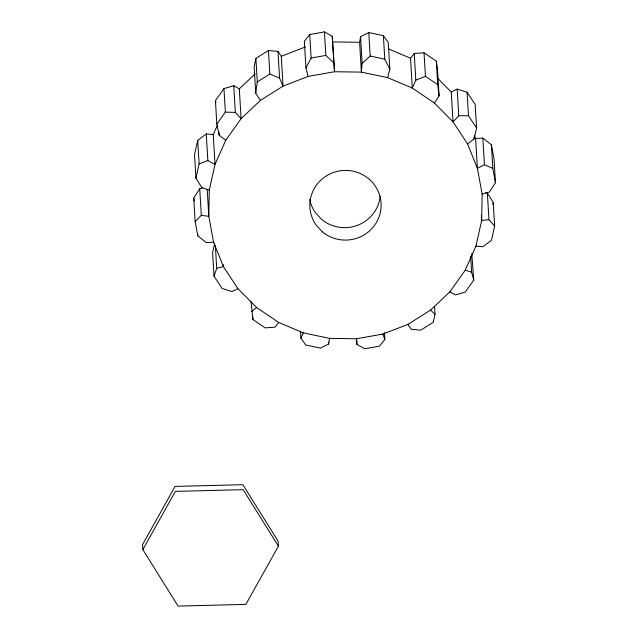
<?xml version="1.0" encoding="UTF-8"?>
<svg xmlns="http://www.w3.org/2000/svg" width="638" height="638" viewBox="0 0 638 638"><rect width="100%" height="100%" fill="white"/><g stroke="black" fill="none" stroke-linecap="round" stroke-linejoin="round"><path stroke-width="0.96" d="M482.153 194.167L489.458 191.99L495.447 182.675L492.799 168.312L484.433 164.756L477.391 168.336L467.55 143.917L453.028 121.85L434.366 102.997L412.292 88.068L387.649 77.645L361.387 72.126L334.511 71.727L308.058 76.456L283.049 86.13L260.432 100.389L241.084 118.676L225.748 140.288L215.014 164.397L209.296 190.076L208.809 216.338L213.571 242.177L223.404 266.596L237.934 288.655L256.596 307.508L278.67 322.437L303.313 332.861L329.575 338.379L356.451 338.786L382.904 334.057L407.913 324.375L430.53 310.124L449.878 291.837L465.214 270.225L475.948 246.116L481.666 220.437L482.153 194.167L477.391 168.336L475.613 138.502L474.52 135.79M360.574 36.669L362.153 63.345L361.387 72.126L359.617 42.299L360.574 36.669L368.78 32.562L383.382 35.632L388.255 42.491L389.842 69.159L387.649 77.645M260.432 100.389L255.734 93.132L257.281 81.943L255.878 58.425L268.454 50.498L277.985 51.431L281.27 56.303L283.049 86.13L279.572 78.107L277.985 51.431M300.522 331.274L300.937 338.188L305.809 345.046L320.412 348.109L328.618 344.01L329.575 338.379M255.878 58.425L254.147 66.456L255.734 93.132M434.574 306.32L435.044 314.223L433.306 322.254L420.737 330.181L411.199 329.248L407.913 324.375M217.215 125.638L213.244 134.562L206.273 133.932L197.724 140.392L194.542 154.667L195.938 178.185L201.823 187.676L209.296 190.076M195.938 178.185L199.12 163.91L197.724 140.392M492.823 204.399L493.246 202.493L487.36 193.003L485.494 192.405M493.246 202.493L494.649 226.011L491.467 240.287L482.918 246.746L475.948 246.116M214.703 243.493L212.614 252.656L214.017 276.174L222.088 288.44L232.017 291.59L237.934 288.655M467.55 143.917L474.066 139.012L476.57 128.023L475.174 104.504L467.096 92.239L457.175 89.089L451.257 92.024L453.028 121.85L458.754 115.757L457.175 89.089M214.017 276.174L216.705 268.335L215.357 245.614M300.937 338.188L303.313 332.861M414.229 53.472L415.816 80.149L412.292 88.068L410.521 58.241L414.229 53.472L424.039 52.834L436.312 61.128L437.501 69.207L439.088 95.883L434.366 102.997M308.058 76.456L305.937 67.899L311.129 58.042L309.733 34.532L324.439 31.9L332.238 36.246L334.511 71.727L332.238 36.246M142.848 549.597L175.378 491.388L243.158 489.673L278.407 546.176L245.869 604.385L178.09 606.1L142.848 549.597L142.553 544.629L175.083 486.411L242.863 484.705L278.112 541.207L278.407 546.176M213.571 242.177L206.337 242.599L197.788 235.885L195.14 221.514L193.737 198.003L199.726 188.689L202.469 187.867M225.748 140.288L219.169 135.192L216.832 124.123L215.437 100.613L223.962 88.594L233.755 85.731L239.314 88.841L241.084 118.676L235.334 112.408L233.755 85.731M216.832 124.123L225.358 112.113L223.962 88.594M471.769 253.788L473.755 280.066L465.23 292.084L455.436 294.947L449.878 291.837M278.67 322.437L274.954 327.206L265.153 327.844L252.879 319.55L251.101 301.591M309.733 34.532L304.358 41.231L305.937 67.899M384.419 332.534L384.834 339.448L379.458 346.147L364.753 348.779L356.945 344.432L356.451 338.786M195.14 221.514L201.313 215.357L199.726 188.689M239.314 88.841L255.072 73.944M362.153 63.345L370.176 56.08L368.78 32.562M251.683 311.472L256.596 307.508M257.281 81.943L269.85 74.016L279.572 78.107M415.816 80.149L425.434 76.353L437.708 84.647L439.088 95.883M281.27 56.303L305.363 46.981M199.12 163.91L207.852 160.609L215.014 164.397L213.244 134.562M216.705 268.335L223.404 266.596L223.292 264.603M311.129 58.042L325.835 55.418L333.826 62.915M494.649 226.011L488.947 219.679L481.666 220.437L481.371 215.461M475.613 138.502L482.854 138.079L491.404 144.794L494.051 159.165L495.447 182.675M458.754 115.757L468.499 115.757L476.57 128.023M332.741 41.893L359.617 42.299M225.358 112.113L235.334 112.408M201.313 215.357L208.809 216.338L207.214 189.494M370.176 56.08L384.778 59.151L389.842 69.159M465.214 270.225L471.602 272.163L473.755 280.066M388.614 48.974L410.521 58.241M430.53 310.124L435.044 314.223M438.123 78.753L451.257 92.024M382.904 334.057L384.834 339.448M215.437 100.613L215.915 102.367M193.737 198.003L194.271 200.874M491.404 144.794L492.799 168.312M487.36 193.003L488.947 219.679M482.854 138.079L484.433 164.756M473.954 137.042L474.066 139.012M467.096 92.239L468.499 115.757M470.661 256.356L471.602 272.163M436.312 61.128L437.708 84.647M424.039 52.834L425.434 76.353M383.382 35.632L384.778 59.151M356.594 338.507L356.945 344.432M324.439 31.9L325.835 55.418M328.498 342.032L328.618 344.01M268.454 50.498L269.85 74.016M252.64 315.627L252.879 319.55M218.994 132.226L219.169 135.192M206.273 133.932L207.852 160.609M197.668 233.923L197.788 235.885M380.2 196.329A35.656 34.835 -3.4 0 1 357.998 225.126A35.656 34.835 -3.4 0 1 321.632 219.416L315.387 212.677A35.656 34.835 -3.4 0 1 309.693 199.319M322.365 231.841L316.129 225.11A35.656 34.835 -3.4 0 1 339.544 170.92A35.656 34.835 -3.4 0 1 379.849 214.424A35.656 34.835 -3.4 0 1 322.365 231.841"/></g></svg>
